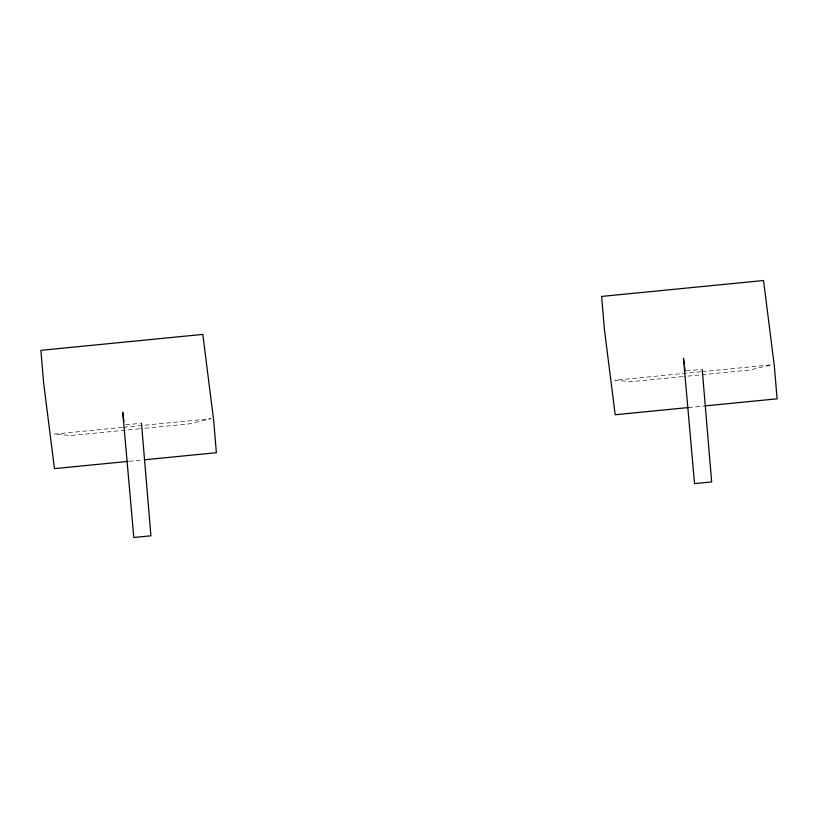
<?xml version="1.0" encoding="UTF-8"?>
<svg xmlns="http://www.w3.org/2000/svg" width="818" height="818" viewBox="0 0 818 818"><rect width="100%" height="100%" fill="white"/><g stroke="black" fill="none" stroke-linecap="round" stroke-linejoin="round"><path stroke-width="0.61" stroke-dasharray="4.09 3.07" d="M125.573 424.808L140.256 423.356M686.302 370.912L700.985 369.47M122.352 427.395L54.08 434.113L71.135 435.513L139.541 428.785M123.62 427.272L210.86 418.693L188.938 423.918L140.808 428.652M700.791 371.771L614.809 380.227L631.874 381.617L682.539 376.638M702.059 371.648L771.589 364.808L749.677 370.033L683.807 376.515M129.091 461.291L142.997 459.931M688.551 407.528L703.736 406.035"/><path stroke-width="1.23" d="M127.823 461.424L54.458 468.632L43.651 383.1L40.9 350.329L202.813 334.398L213.61 419.931L216.371 452.712L144.265 459.798M688.551 407.528L615.187 414.746L604.39 329.214L601.629 296.433L763.542 280.513L774.349 366.045L777.1 398.826L705.004 405.912M684.206 364.071L683.47 358.274L694.533 483.602L711.66 481.914L702.212 369.347M684.492 366.392L685.085 371.035M123.907 421.444L122.741 412.16L133.804 537.487L150.931 535.8L141.483 423.243"/></g></svg>
